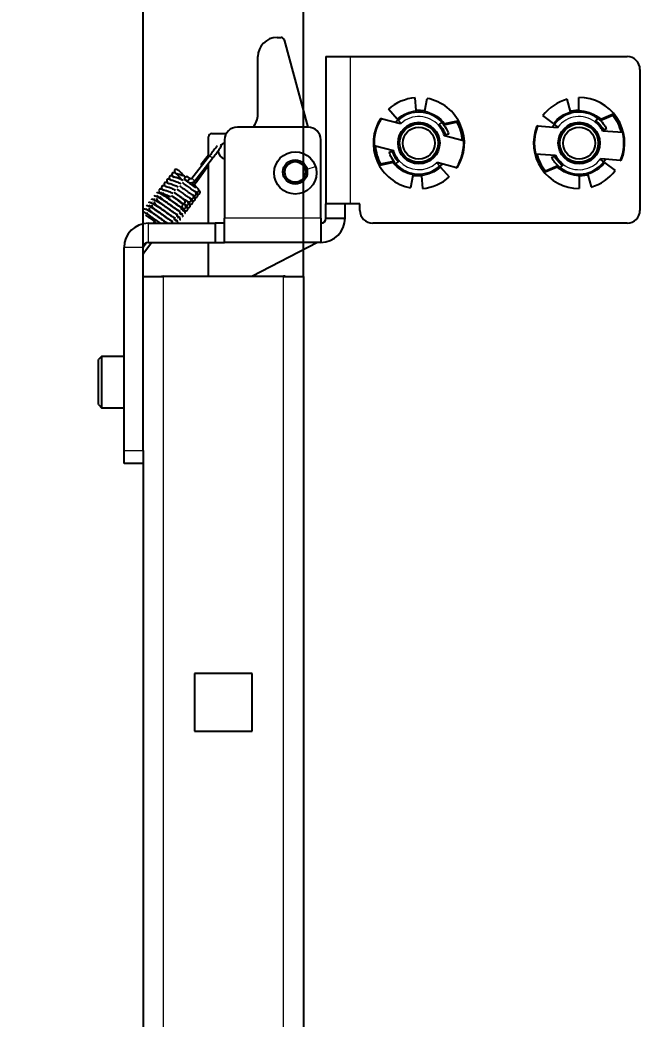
# Model space of a CAD drawing. Header units: millimetres. Extents: x -815 to 1480, y 650 to 1898.
# Drawn here: x 322.5 to 419.2, y 1625.5 to 1781.4 of the extents above; entities that cross this region are included whole.
import ezdxf

# ---------------------------------------------------------------- set-up
doc = ezdxf.new("R2010")
doc.units = ezdxf.units.MM
doc.layers.add('FORMAT', color=7, linetype='Continuous')
doc.styles.add('SLDTEXTSTYLE0', font='TXT', dxfattribs={"width": 0.75})
doc.dimstyles.new('SLDDIMSTYLE1', dxfattribs={"dimtxt": 20, "dimasz": 10, "dimexe": 0, "dimexo": 0.0625, "dimgap": 5, "dimtad": 2, "dimdec": 1, "dimrnd": 1e-09, "dimzin": 12, "dimdsep": 46, "dimtxsty": 'SLDTEXTSTYLE0', "dimsah": 1, "dimcen": 0.09, "dimadec": 0, "dimazin": 3, "dimtfac": 1, "dimtmove": 0, "dimatfit": 0, "dimfxl": 0, "dimfrac": 2, "dimtolj": 1, "dimtzin": 12, "dimarcsym": 0})

# ---------------------------------------------------------------- blocks, each defined once
blk = doc.blocks.new('_D_6')
at = {"layer": 'FORMAT'}
for p, q in [((341.72, 1806.52), (322.49, 1806.52)), ((341.72, 1741.41), (341.72, 1807.52)), ((341.72, 1806.52), (366.72, 1806.52)), ((366.72, 1741.41), (366.72, 1807.52)), ((366.72, 1806.52), (385.95, 1806.52))]:
    blk.add_line(p, q, dxfattribs=at)
for points in [[(341.72, 1806.52), (331.72, 1808.05), (331.72, 1804.98)], [(366.72, 1806.52), (376.72, 1804.98), (376.72, 1808.05)]]:
    blk.add_solid(points, dxfattribs=at)
at = {"layer": 'FORMAT', "insert": (339.44, 1832.3), "char_height": 20, "attachment_point": 1, "style": 'SLDTEXTSTYLE0'}
blk.add_mtext('25', dxfattribs=at)

msp = doc.modelspace()

# ---------------------------------------------------------------- linework, layer by layer
at = {"color": 7, "linetype": 'Continuous', "lineweight": 25}
for p, q in [((362.61, 1778.7), (363.22, 1778.7)), ((363.71, 1778.33), (367.38, 1764.7)), ((359.61, 1766.7), (359.61, 1775.7)), ((370.22, 1775.7), (370.22, 1752.7)), ((370.22, 1775.7), (374.02, 1775.7)), ((374.02, 1775.7), (417.22, 1775.7)), ((419.22, 1773.7), (419.22, 1751.7)), ((384.32, 1767.3), (384.16, 1769.28)), ((385.65, 1767.23), (386.01, 1769.18)), ((408.38, 1767.13), (407.86, 1769.05)), ((409.7, 1767.31), (409.7, 1769.3)), ((381.34, 1765.95), (379.97, 1767.48)), ((385.6, 1767.26), (384.37, 1767.32)), ((409.65, 1767.33), (408.43, 1767.17)), ((378.89, 1765.99), (378.77, 1766.07)), ((381.85, 1765.2), (378.84, 1766)), ((381.04, 1765.41), (381.48, 1765.8)), ((381.34, 1765.95), (381.48, 1765.8)), ((381.48, 1765.8), (381.94, 1765.28)), ((381.81, 1765.43), (381.62, 1765.26)), ((388.33, 1765.45), (387.81, 1764.98)), ((388.47, 1765.58), (388.33, 1765.45)), ((388.47, 1765.58), (388.74, 1765.26)), ((388.49, 1765.2), (390.79, 1765.69)), ((390.69, 1765.46), (388.61, 1765.02)), ((390.69, 1765.46), (390.79, 1765.69)), ((405.7, 1765.26), (404.07, 1766.5)), ((412.66, 1766.06), (412.24, 1765.5)), ((412.33, 1765.62), (412.38, 1765.64)), ((412.53, 1765.49), (412.35, 1765.41)), ((412.78, 1766.22), (412.66, 1766.06)), ((412.78, 1766.22), (413.11, 1765.95)), ((412.87, 1765.85), (415.04, 1766.76)), ((414.98, 1766.51), (413.02, 1765.7)), ((414.98, 1766.51), (415.04, 1766.76)), ((367.42, 1764.7), (356.42, 1764.7)), ((388.09, 1764.91), (387.9, 1764.87)), ((387.92, 1765.08), (387.97, 1765.09)), ((403.28, 1764.84), (403.15, 1764.89)), ((406.34, 1764.61), (403.24, 1764.84)), ((405.51, 1764.67), (405.86, 1765.14)), ((405.7, 1765.26), (405.86, 1765.14)), ((405.86, 1765.14), (406.42, 1764.71)), ((406.26, 1764.84), (406.1, 1764.63)), ((406.35, 1764.77), (406.19, 1764.62)), ((416.53, 1763.85), (413.42, 1764.08)), ((414.02, 1764.46), (413.57, 1764.22)), ((351.92, 1760.03), (351.92, 1763.2)), ((352.42, 1763.7), (354.69, 1763.7)), ((354.42, 1762.7), (354.42, 1750.5)), ((369.42, 1750.5), (369.42, 1762.7)), ((391.71, 1762.56), (388.71, 1763.36)), ((389.36, 1763.62), (388.88, 1763.47)), ((377.73, 1761.85), (380.74, 1761.04)), ((380.08, 1760.78), (380.56, 1760.93)), ((352.08, 1760.22), (349.29, 1756.69)), ((349.76, 1756.32), (352.55, 1759.85)), ((351.92, 1760.34), (350.71, 1758.8)), ((352.55, 1759.85), (352.55, 1759.85)), ((380.95, 1759.2), (378.65, 1758.71)), ((378.76, 1758.94), (380.83, 1759.38)), ((381.12, 1758.95), (381.64, 1759.42)), ((381.35, 1759.49), (381.55, 1759.53)), ((381.53, 1759.32), (381.48, 1759.31)), ((387.6, 1759.21), (390.6, 1758.4)), ((402.92, 1760.55), (406.02, 1760.32)), ((405.43, 1759.95), (405.87, 1760.18)), ((413.58, 1759.26), (413.02, 1759.69)), ((413.1, 1759.79), (416.2, 1759.56)), ((413.1, 1759.63), (413.25, 1759.78)), ((413.18, 1759.57), (413.34, 1759.77)), ((413.94, 1759.73), (413.58, 1759.26)), ((413.74, 1759.14), (413.58, 1759.26)), ((416.16, 1759.56), (416.29, 1759.51)), ((349.9, 1756), (351.92, 1758.74)), ((351.92, 1749.7), (351.92, 1759.06)), ((378.65, 1758.71), (378.76, 1758.94)), ((380.97, 1758.82), (380.7, 1759.15)), ((380.97, 1758.82), (381.12, 1758.95)), ((387.97, 1758.6), (387.5, 1759.12)), ((387.63, 1758.97), (387.83, 1759.14)), ((388.4, 1758.99), (387.97, 1758.6)), ((388.1, 1758.45), (387.97, 1758.6)), ((388.1, 1758.45), (389.47, 1756.93)), ((390.56, 1758.41), (390.68, 1758.34)), ((406.57, 1758.55), (404.41, 1757.65)), ((404.41, 1757.65), (404.47, 1757.89)), ((404.47, 1757.89), (406.42, 1758.71)), ((406.66, 1758.18), (406.34, 1758.45)), ((406.66, 1758.18), (406.78, 1758.34)), ((406.78, 1758.34), (407.21, 1758.9)), ((406.91, 1758.91), (407.1, 1758.99)), ((407.12, 1758.78), (407.07, 1758.76)), ((413.74, 1759.14), (415.37, 1757.9)), ((348.17, 1756.56), (348.56, 1756.25)), ((348.93, 1756.72), (348.54, 1757.03)), ((348.56, 1756.25), (348.64, 1756.19)), ((349.01, 1756.66), (348.93, 1756.72)), ((349.29, 1756.69), (349.29, 1756.69)), ((383.79, 1757.17), (383.43, 1755.22)), ((383.84, 1757.14), (385.07, 1757.08)), ((385.13, 1757.1), (385.28, 1755.12)), ((409.74, 1757.09), (409.75, 1755.1)), ((409.8, 1757.07), (411.02, 1757.23)), ((411.06, 1757.27), (411.59, 1755.35)), ((344.25, 1754.94), (344.2, 1754.9)), ((344.2, 1754.57), (344.25, 1754.51)), ((342.99, 1753.03), (343.04, 1752.98)), ((343.4, 1753.54), (343.44, 1753.49)), ((343.8, 1754.05), (343.85, 1754)), ((344.08, 1752.99), (344.07, 1753.12)), ((344.48, 1753.51), (344.47, 1753.63)), ((341.79, 1751.5), (341.83, 1751.45)), ((342.19, 1752.01), (342.24, 1751.96)), ((342.59, 1752.52), (342.64, 1752.47)), ((342.88, 1751.44), (342.87, 1751.58)), ((343.28, 1751.96), (343.27, 1752.1)), ((343.68, 1752.47), (343.67, 1752.61)), ((374.02, 1752.7), (370.22, 1752.7)), ((370.22, 1750.5), (370.22, 1752.7)), ((373.22, 1750.5), (373.22, 1752.7)), ((375.52, 1752.7), (374.02, 1752.7)), ((375.52, 1751.7), (375.52, 1752.7)), ((342.11, 1750.93), (342.15, 1750.88)), ((343.03, 1750.37), (343.41, 1750.06)), ((343.39, 1749.84), (343.53, 1749.74)), ((343.41, 1750.06), (343.49, 1750)), ((344.14, 1749.7), (344.16, 1749.85)), ((354.42, 1746.7), (354.42, 1750.5)), ((369.42, 1750.5), (369.42, 1746.7)), ((370.22, 1750.5), (373.22, 1750.5)), ((342.52, 1749.7), (352.92, 1749.7)), ((343.52, 1749.72), (343.51, 1749.7)), ((352.92, 1749.7), (352.92, 1746.7)), ((354.42, 1749.7), (352.92, 1749.7)), ((417.22, 1749.7), (377.52, 1749.7)), ((338.72, 1714.2), (338.72, 1745.9)), ((342.25, 1746.65), (341.72, 1745.95)), ((341.72, 1714.2), (341.72, 1745.9)), ((341.79, 1746.22), (342.04, 1746.54)), ((341.83, 1745.09), (343.02, 1746.69)), ((342.52, 1746.7), (352.92, 1746.7)), ((351.92, 1741.4), (351.92, 1746.7)), ((352.92, 1746.7), (354.42, 1746.7)), ((369.42, 1746.7), (354.42, 1746.7)), ((368.92, 1746.7), (358.68, 1741.4)), ((341.72, 1744.94), (341.83, 1745.09)), ((341.83, 1745.09), (341.83, 1745.09)), ((341.72, 1741.4), (344.82, 1741.4)), ((344.82, 1741.41), (344.57, 1741.4)), ((344.82, 1741.41), (351.92, 1741.41)), ((363.62, 1741.4), (344.82, 1741.4)), ((358.7, 1741.41), (363.62, 1741.41)), ((363.62, 1741.4), (366.72, 1741.4)), ((366.72, 1741.4), (366.72, 869.78)), ((335.22, 1728.9), (334.72, 1728.4)), ((334.72, 1721.4), (334.72, 1728.4)), ((338.72, 1728.9), (335.22, 1728.9)), ((335.22, 1728.9), (335.22, 1720.9)), ((334.72, 1721.4), (335.22, 1720.9)), ((335.22, 1720.9), (338.72, 1720.9)), ((338.72, 1712.2), (338.72, 1714.2)), ((341.72, 1714.2), (341.72, 1712.2)), ((341.72, 1712.2), (338.72, 1712.2)), ((341.72, 1712.2), (341.72, 877.4)), ((358.72, 1679.4), (349.72, 1679.4)), ((349.72, 1679.4), (349.72, 1670.4)), ((358.72, 1670.4), (358.72, 1679.4)), ((349.72, 1670.4), (358.72, 1670.4))]:
    msp.add_line(p, q, dxfattribs=at)
at = {"color": 8, "linetype": 'Continuous', "lineweight": 18}
for p, q in [((374.02, 1775.7), (374.02, 1752.7)), ((352.08, 1760.22), (352.08, 1760.22)), ((367.27, 1758.13), (368.59, 1758.54)), ((369.42, 1750.5), (354.42, 1750.5)), ((342.52, 1746.7), (342.52, 1749.7)), ((341.72, 1745.9), (338.72, 1745.9)), ((344.82, 1741.4), (344.82, 1741.41)), ((344.82, 1741.4), (344.82, 882.03)), ((363.62, 1741.4), (363.62, 1741.41)), ((363.62, 866.88), (363.62, 1741.4)), ((338.72, 1714.2), (341.72, 1714.2))]:
    msp.add_line(p, q, dxfattribs=at)
at = {"color": 7, "linetype": 'Continuous', "lineweight": 25, "flags": 128}
for points in [[(348.17, 1756.56), (348.16, 1756.59), (348.19, 1756.65), (348.24, 1756.73), (348.31, 1756.83), (348.38, 1756.91), (348.45, 1756.98), (348.51, 1757.02), (348.54, 1757.03), (348.54, 1757.03)], [(343.01, 1746.7), (343.02, 1746.69), (343.01, 1746.7)]]:
    msp.add_lwpolyline(points, dxfattribs=at)
at = {"color": 8, "linetype": 'Continuous', "lineweight": 18, "flags": 128}
for points in [[(348.56, 1756.25), (348.56, 1756.25), (348.57, 1756.26), (348.62, 1756.31), (348.68, 1756.39), (348.75, 1756.47), (348.82, 1756.57), (348.88, 1756.64), (348.92, 1756.7), (348.93, 1756.72), (348.93, 1756.72)], [(343.52, 1749.72), (343.52, 1749.72), (343.54, 1749.7)]]:
    msp.add_lwpolyline(points, dxfattribs=at)
at = {"color": 7, "linetype": 'Continuous', "lineweight": 25}
for centre, radius in [((384.72, 1762.2), 3.25), ((409.72, 1762.2), 3.25), ((384.72, 1762.2), 3), ((384.72, 1762.2), 2.5), ((409.72, 1762.2), 3), ((409.72, 1762.2), 2.5), ((365.44, 1757.55), 3.3), ((365.42, 1757.7), 1.9), ((365.42, 1757.7), 1.61)]:
    msp.add_circle(centre, radius, dxfattribs=at)
for centre, radius, start, end in [((362.61, 1775.7), 3, 90, 180), ((363.22, 1778.2), 0.5, 15.0795, 90), ((417.22, 1773.7), 2, 0, 90), ((384.72, 1762.2), 7.1, 94.5192, 132.0192), ((384.72, 1762.2), 7.1, 327.0192, 79.5192), ((409.72, 1762.2), 7.1, 105.2121, 142.7121), ((409.72, 1762.2), 7.1, 337.7121, 90.2121), ((384.72, 1762.2), 4.85, 42.0192, 132.0192), ((409.72, 1762.2), 4.85, 52.7121, 142.7121), ((356.61, 1766.7), 3, 318.1897, 0), ((384.72, 1762.2), 7.1, 147.0192, 259.5192), ((384.72, 1762.2), 7, 147.1321, 182.9064), ((384.72, 1762.2), 6.8, 3.4511, 28.6836), ((384.72, 1762.2), 7, 2.9064, 29.9064), ((409.72, 1762.2), 4.15, 26.9151, 52.7121), ((409.72, 1762.2), 6.8, 14.1439, 39.3765), ((409.72, 1762.2), 7, 13.5992, 40.5992), ((356.42, 1762.7), 2, 90, 180), ((367.42, 1762.7), 2, 0, 90), ((384.72, 1762.2), 4.15, 132.0192, 133.8162), ((384.72, 1762.2), 4.15, 16.2223, 42.0192), ((409.72, 1762.2), 7.1, 157.7121, 270.2121), ((409.72, 1762.2), 7, 157.825, 193.5992), ((409.72, 1762.2), 4.15, 142.7121, 144.5091), ((352.42, 1763.2), 0.5, 90, 180), ((384.72, 1762.2), 7, 327.1321, 2.9064), ((409.72, 1762.2), 7, 337.825, 13.5992), ((354.67, 1760.95), 1.25, 180, 258.463), ((354.67, 1760.95), 1.25, 101.537, 137.2226), ((384.72, 1762.2), 7, 182.9064, 209.9064), ((384.72, 1762.2), 6.8, 183.4511, 208.6836), ((384.72, 1762.2), 4.15, 196.2223, 222.0192), ((384.72, 1762.2), 4.15, 312.0192, 313.8162), ((409.72, 1762.2), 7, 193.5992, 220.5992), ((409.72, 1762.2), 6.8, 194.1439, 219.3765), ((409.72, 1762.2), 4.15, 206.9151, 232.7121), ((409.72, 1762.2), 4.85, 232.7121, 322.7121), ((409.72, 1762.2), 4.15, 322.7121, 324.5091), ((353.33, 1761.89), 4.05, 229.7314, 232.4533), ((384.72, 1762.2), 4.85, 222.0192, 312.0192), ((409.72, 1762.2), 7.1, 285.2121, 322.7121), ((384.72, 1762.2), 7.1, 274.5192, 312.0192), ((377.52, 1751.7), 2, 180, 270), ((417.22, 1751.7), 2, 270, 0), ((369.42, 1750.5), 0.8, 270, 0), ((369.42, 1750.5), 3.8, 270, 0), ((342.52, 1745.9), 3.8, 90, 180), ((342.52, 1745.9), 0.8, 90, 180), ((363.62, 1738.31), 3.1, 85.3967, 90)]:
    msp.add_arc(centre, radius, start, end, dxfattribs=at)
at = {"color": 8, "linetype": 'Continuous', "lineweight": 18}
for centre, radius, start, end in [((384.72, 1762.2), 5.05, 94.5192, 132.0192), ((384.72, 1762.2), 5.05, 42.0192, 79.5192), ((409.72, 1762.2), 5.05, 105.2121, 142.7121), ((409.72, 1762.2), 5.05, 52.7121, 90.2121), ((384.72, 1762.2), 4.15, 42.0192, 132.0192), ((409.72, 1762.2), 4.15, 52.7121, 142.7121), ((363.12, 1773.72), 17.44, 230.7113, 232.6809), ((384.72, 1762.2), 4.15, 222.0192, 312.0192), ((409.72, 1762.2), 4.15, 232.7121, 322.7121), ((384.72, 1762.2), 5.05, 222.0192, 259.5192), ((384.72, 1762.2), 5.05, 274.5192, 312.0192), ((409.72, 1762.2), 5.05, 232.7121, 270.2121), ((409.72, 1762.2), 5.05, 285.2121, 322.7121), ((346.65, 1758.14), 2.78, 315.5111, 327.8892), ((360.2, 1770.02), 17.22, 230.7026, 232.6978), ((355.45, 1763.94), 9.69, 233.0415, 235.052), ((344.43, 1754.75), 0.295, 115.8344, 267.3472), ((342.43, 1751.1), 1.43, 313.3522, 323.8809), ((342.5, 1751.05), 1.45, 313.3721, 323.9619), ((343.37, 1747.37), 2.75, 233.1851, 236.0311)]:
    msp.add_arc(centre, radius, start, end, dxfattribs=at)
at = {"color": 7, "linetype": 'Continuous', "lineweight": 25}
for points, knots in [([(384.17, 1767.02), (384.21, 1767.16), (384.26, 1767.33), (384.36, 1767.27), (384.37, 1767.26)], [0, 0, 0, 0, 0.832234, 1, 1, 1, 1]), ([(385.77, 1766.94), (385.74, 1767.08), (385.71, 1767.26), (385.61, 1767.21), (385.6, 1767.2)], [0, 0, 0, 0, 0.832234, 1, 1, 1, 1]), ([(408.29, 1766.83), (408.3, 1766.98), (408.32, 1767.16), (408.42, 1767.12), (408.44, 1767.11)], [0, 0, 0, 0, 0.8322341, 1, 1, 1, 1]), ([(409.87, 1767.05), (409.82, 1767.19), (409.76, 1767.36), (409.67, 1767.29), (409.65, 1767.27)], [0, 0, 0, 0, 0.832234, 1, 1, 1, 1]), ([(388.33, 1765.45), (388.56, 1765.13), (388.99, 1764.57), (389.25, 1763.91), (389.36, 1763.62)], [0, 0, 0, 0, 0.559866, 1, 1, 1, 1]), ([(412.36, 1765.66), (412.63, 1765.43), (413.1, 1765.01), (413.43, 1764.46), (413.57, 1764.22)], [0, 0, 0, 0, 0.5597848, 1, 1, 1, 1]), ([(412.66, 1766.06), (412.95, 1765.79), (413.48, 1765.32), (413.85, 1764.72), (414.02, 1764.46)], [0, 0, 0, 0, 0.559866, 1, 1, 1, 1]), ([(387.95, 1765.11), (388.17, 1764.83), (388.57, 1764.33), (388.79, 1763.74), (388.88, 1763.47)], [0, 0, 0, 0, 0.559785, 1, 1, 1, 1]), ([(353.23, 1761.76), (353.2, 1761.73), (353.13, 1761.61), (352.86, 1761.24), (352.47, 1760.73), (352.19, 1760.37), (352.08, 1760.22)], [0, 0, 0, 0, 0.120445, 0.428404, 0.764758, 1, 1, 1, 1]), ([(352.55, 1759.85), (352.64, 1759.96), (352.9, 1760.29), (353.3, 1760.82), (353.67, 1761.34), (353.82, 1761.57), (353.88, 1761.68), (353.91, 1761.75), (353.92, 1761.83), (353.9, 1761.89), (353.9, 1761.91)], [0, 0, 0, 0, 0.122972, 0.357795, 0.597296, 0.840144, 0.906241, 0.947144, 0.977555, 1, 1, 1, 1]), ([(381.12, 1758.95), (380.88, 1759.27), (380.45, 1759.83), (380.2, 1760.49), (380.08, 1760.78)], [0, 0, 0, 0, 0.559866, 1, 1, 1, 1]), ([(381.49, 1759.29), (381.27, 1759.57), (380.88, 1760.07), (380.66, 1760.67), (380.56, 1760.93)], [0, 0, 0, 0, 0.559785, 1, 1, 1, 1]), ([(406.78, 1758.34), (406.49, 1758.61), (405.97, 1759.08), (405.59, 1759.68), (405.43, 1759.95)], [0, 0, 0, 0, 0.559866, 1, 1, 1, 1]), ([(407.09, 1758.74), (406.82, 1758.97), (406.34, 1759.39), (406.01, 1759.94), (405.87, 1760.18)], [0, 0, 0, 0, 0.559785, 1, 1, 1, 1]), ([(348.21, 1756.86), (347.98, 1757.16), (347.63, 1757.61), (347.18, 1758), (346.88, 1758.12), (346.68, 1758.09), (346.6, 1757.97), (346.57, 1757.73), (346.71, 1757.55), (346.81, 1757.44)], [0, 0, 0, 0, 0.298435, 0.437746, 0.539892, 0.682205, 0.758172, 0.840902, 1, 1, 1, 1]), ([(345.72, 1755.81), (345.66, 1755.87), (345.51, 1756), (345.26, 1756.08), (345.07, 1756.05), (344.99, 1755.93), (344.96, 1755.7), (345.09, 1755.54), (345.17, 1755.45)], [0, 0, 0, 0, 0.121175, 0.288044, 0.520616, 0.644684, 0.779737, 1, 1, 1, 1]), ([(346.12, 1756.32), (346.06, 1756.37), (345.92, 1756.5), (345.67, 1756.59), (345.47, 1756.56), (345.39, 1756.44), (345.36, 1756.22), (345.49, 1756.07), (345.56, 1755.98)], [0, 0, 0, 0, 0.122989, 0.292154, 0.527908, 0.653694, 0.790632, 1, 1, 1, 1]), ([(346.53, 1756.83), (346.47, 1756.88), (346.32, 1757.01), (346.07, 1757.1), (345.88, 1757.07), (345.79, 1756.95), (345.76, 1756.74), (345.88, 1756.59), (345.95, 1756.51)], [0, 0, 0, 0, 0.124856, 0.296386, 0.535417, 0.662971, 0.801849, 1, 1, 1, 1]), ([(346.11, 1756.43), (346.12, 1756.43), (346.16, 1756.42), (346.46, 1756.37), (346.95, 1756.17), (347.35, 1755.97), (347.57, 1755.86)], [0, 0, 0, 0, 0.148836, 0.396558, 0.683727, 1, 1, 1, 1]), ([(347.66, 1756.52), (347.47, 1756.76), (347.18, 1757.15), (346.78, 1757.49), (346.47, 1757.61), (346.28, 1757.58), (346.2, 1757.46), (346.17, 1757.22), (346.31, 1757.04), (346.41, 1756.93)], [0, 0, 0, 0, 0.254321, 0.402331, 0.510907, 0.662194, 0.742939, 0.830862, 1, 1, 1, 1]), ([(346.51, 1756.94), (346.53, 1756.94), (346.56, 1756.93), (346.87, 1756.87), (347.36, 1756.68), (347.76, 1756.48), (347.97, 1756.37)], [0, 0, 0, 0, 0.149242, 0.397523, 0.685271, 1, 1, 1, 1]), ([(346.9, 1757.46), (346.9, 1757.46), (346.87, 1757.43), (346.98, 1757.45), (347.27, 1757.38), (347.59, 1757.26), (347.8, 1757.16), (347.82, 1757.15)], [0, 0, 0, 0, 0.021612, 0.277034, 0.594005, 0.961278, 1, 1, 1, 1]), ([(348.42, 1756.79), (348.3, 1756.9), (348.1, 1757.07), (347.93, 1757.22), (347.87, 1757.27)], [0, 0, 0, 0, 0.607446, 1, 1, 1, 1]), ([(349.9, 1755.16), (349.89, 1755.19), (349.85, 1755.27), (349.63, 1755.44), (349.32, 1755.67), (348.98, 1755.91), (348.57, 1756.2), (348.29, 1756.41), (348.14, 1756.52)], [0, 0, 0, 0, 0.134267, 0.352185, 0.489336, 0.645657, 0.817803, 1, 1, 1, 1]), ([(348.64, 1756.19), (348.72, 1756.13), (348.89, 1756.03), (349.21, 1756), (349.5, 1756.08), (349.67, 1756.22), (349.75, 1756.3), (349.76, 1756.32)], [0, 0, 0, 0, 0.241852, 0.482958, 0.724075, 0.954441, 1, 1, 1, 1]), ([(349.29, 1756.69), (349.27, 1756.67), (349.23, 1756.64), (349.16, 1756.61), (349.08, 1756.62), (349.03, 1756.64), (349.01, 1756.66), (349.01, 1756.66)], [0, 0, 0, 0, 0.241711, 0.48172, 0.722059, 0.953296, 1, 1, 1, 1]), ([(383.67, 1757.47), (383.7, 1757.32), (383.73, 1757.14), (383.83, 1757.19), (383.85, 1757.2)], [0, 0, 0, 0, 0.832234, 1, 1, 1, 1]), ([(385.27, 1757.38), (385.23, 1757.24), (385.18, 1757.06), (385.07, 1757.14), (385.04, 1757.16)], [0, 0, 0, 0, 0.743146, 1, 1, 1, 1]), ([(409.57, 1757.35), (409.62, 1757.21), (409.69, 1757.05), (409.77, 1757.12), (409.79, 1757.13)], [0, 0, 0, 0, 0.832234, 1, 1, 1, 1]), ([(411.16, 1757.57), (411.14, 1757.42), (411.13, 1757.24), (411.02, 1757.29), (411.01, 1757.29)], [0, 0, 0, 0, 0.8322341, 1, 1, 1, 1]), ([(344.22, 1754.53), (344.3, 1754.46), (344.46, 1754.32), (344.86, 1754.15), (345.28, 1753.94), (345.59, 1753.76), (345.75, 1753.67)], [0, 0, 0, 0, 0.25864, 0.513489, 0.757273, 1, 1, 1, 1]), ([(344.62, 1754.98), (344.6, 1755), (344.56, 1755.03), (344.49, 1755.04), (344.42, 1755.05), (344.35, 1755.03), (344.28, 1755), (344.25, 1754.97), (344.24, 1754.96)], [0, 0, 0, 0, 0.16821, 0.334597, 0.492682, 0.639712, 0.895455, 1, 1, 1, 1]), ([(344.91, 1754.79), (344.85, 1754.85), (344.71, 1754.98), (344.48, 1755.06), (344.37, 1755.02), (344.31, 1755.01)], [0, 0, 0, 0, 0.263202, 0.622339, 1, 1, 1, 1]), ([(345.31, 1755.3), (345.25, 1755.36), (345.11, 1755.49), (344.86, 1755.57), (344.67, 1755.54), (344.59, 1755.42), (344.56, 1755.19), (344.7, 1755.02), (344.78, 1754.91)], [0, 0, 0, 0, 0.119412, 0.284052, 0.513532, 0.635931, 0.769152, 1, 1, 1, 1]), ([(344.89, 1754.9), (344.91, 1754.9), (344.94, 1754.9), (345.25, 1754.84), (345.74, 1754.65), (346.14, 1754.44), (346.36, 1754.33)], [0, 0, 0, 0, 0.147626, 0.393684, 0.679125, 1, 1, 1, 1]), ([(345.3, 1755.41), (345.31, 1755.41), (345.35, 1755.41), (345.65, 1755.35), (346.14, 1755.15), (346.55, 1754.95), (346.76, 1754.84)], [0, 0, 0, 0, 0.148028, 0.394639, 0.680654, 1, 1, 1, 1]), ([(345.7, 1755.92), (345.72, 1755.92), (345.75, 1755.92), (346.06, 1755.86), (346.55, 1755.66), (346.95, 1755.46), (347.16, 1755.35)], [0, 0, 0, 0, 0.148432, 0.395597, 0.682188, 1, 1, 1, 1]), ([(346.56, 1754.52), (346.78, 1754.35), (347.21, 1754.04), (347.8, 1753.63), (348.24, 1753.34), (348.62, 1753.1), (348.85, 1753), (349.02, 1753.02), (349.12, 1753.1), (349.19, 1753.22), (349.19, 1753.38), (349.13, 1753.51), (348.99, 1753.64), (348.99, 1753.65)], [0, 0, 0, 0, 0.1542216, 0.2970166, 0.4181759, 0.5191279, 0.6739048, 0.7260976, 0.7603168, 0.7911744, 0.842698, 0.9980069, 1, 1, 1, 1]), ([(346.96, 1755.03), (347.19, 1754.86), (347.62, 1754.55), (348.2, 1754.14), (348.64, 1753.84), (349.02, 1753.61), (349.25, 1753.51), (349.43, 1753.53), (349.53, 1753.61), (349.6, 1753.73), (349.59, 1753.9), (349.53, 1754.02), (349.39, 1754.15), (349.39, 1754.16)], [0, 0, 0, 0, 0.15508, 0.2978801, 0.4190051, 0.5199867, 0.6747988, 0.726992, 0.7612094, 0.7920645, 0.8435782, 0.9988849, 1, 1, 1, 1]), ([(347.36, 1755.54), (347.59, 1755.37), (348.02, 1755.06), (348.61, 1754.65), (349.05, 1754.35), (349.43, 1754.12), (349.66, 1754.02), (349.83, 1754.04), (349.93, 1754.12), (350, 1754.24), (349.99, 1754.41), (349.93, 1754.53), (349.79, 1754.66), (349.79, 1754.66)], [0, 0, 0, 0, 0.1559383, 0.298743, 0.4198335, 0.5208454, 0.6756923, 0.7278856, 0.7621012, 0.7929537, 0.8444574, 0.9997624, 1, 1, 1, 1]), ([(347.77, 1756.05), (347.99, 1755.88), (348.43, 1755.57), (349.02, 1755.16), (349.45, 1754.86), (349.83, 1754.63), (350.06, 1754.53), (350.23, 1754.55), (350.33, 1754.63), (350.4, 1754.75), (350.4, 1754.91), (350.22, 1755.17), (349.81, 1755.57), (349.44, 1755.9), (349.28, 1756.04)], [0, 0, 0, 0, 0.120536, 0.230319, 0.323379, 0.401055, 0.520119, 0.560242, 0.586543, 0.610259, 0.649844, 0.769232, 0.897485, 1, 1, 1, 1]), ([(349.59, 1755.76), (349.61, 1755.77), (349.72, 1755.8), (349.82, 1755.9), (349.89, 1755.99), (349.9, 1756)], [0, 0, 0, 0, 0.133594, 0.857024, 1, 1, 1, 1]), ([(349.97, 1754.36), (350.1, 1754.3), (350.28, 1754.22), (350.45, 1754.25), (350.55, 1754.33), (350.61, 1754.45), (350.6, 1754.62), (350.49, 1754.79), (350.29, 1754.98), (350.23, 1755.03)], [0, 0, 0, 0, 0.2874503, 0.3849323, 0.4494039, 0.5073901, 0.6024128, 0.8861418, 1, 1, 1, 1]), ([(346.98, 1751.02), (346.96, 1751.04), (346.9, 1751.06), (346.7, 1751.18), (346.46, 1751.35), (346.12, 1751.57), (345.74, 1751.85), (345.26, 1752.19), (344.71, 1752.58), (344.14, 1752.95), (343.65, 1753.22), (343.29, 1753.39), (343.02, 1753.47), (343, 1753.4), (342.99, 1753.37)], [0, 0, 0, 0, 0.072026, 0.141707, 0.206067, 0.263346, 0.353545, 0.419675, 0.508183, 0.632643, 0.707056, 0.793431, 0.891842, 1, 1, 1, 1]), ([(347.39, 1751.53), (347.36, 1751.54), (347.3, 1751.57), (347.11, 1751.69), (346.86, 1751.86), (346.53, 1752.08), (346.14, 1752.36), (345.67, 1752.7), (345.11, 1753.09), (344.54, 1753.46), (344.05, 1753.73), (343.69, 1753.89), (343.43, 1753.98), (343.4, 1753.91), (343.39, 1753.88)], [0, 0, 0, 0, 0.07143, 0.141083, 0.205433, 0.262714, 0.352938, 0.419034, 0.50752, 0.631991, 0.706407, 0.792746, 0.891142, 1, 1, 1, 1]), ([(343.48, 1753.04), (343.45, 1753), (343.41, 1752.94), (343.61, 1752.65), (343.95, 1752.39), (344.4, 1752.07), (344.93, 1751.69), (345.46, 1751.31), (345.93, 1750.98), (346.29, 1750.74), (346.59, 1750.55), (346.68, 1750.5), (346.73, 1750.48)], [0, 0, 0, 0, 0.143336, 0.262559, 0.357673, 0.431245, 0.524711, 0.647074, 0.722736, 0.80884, 0.9028, 1, 1, 1, 1]), ([(343.67, 1753.32), (343.68, 1753.32), (343.77, 1753.24), (343.92, 1753.18), (344.07, 1753.12)], [0, 0, 0, 0, 0.062662, 1, 1, 1, 1]), ([(347.79, 1752.04), (347.76, 1752.05), (347.71, 1752.08), (347.51, 1752.2), (347.27, 1752.36), (346.94, 1752.59), (346.55, 1752.87), (346.07, 1753.21), (345.52, 1753.6), (344.95, 1753.97), (344.46, 1754.24), (344.1, 1754.4), (343.83, 1754.49), (343.81, 1754.42), (343.8, 1754.39)], [0, 0, 0, 0, 0.0708336, 0.1404596, 0.2047988, 0.2620827, 0.3523313, 0.4183932, 0.5068567, 0.6313384, 0.7057594, 0.7920611, 0.8904419, 1, 1, 1, 1]), ([(343.82, 1754.02), (343.9, 1753.95), (344.06, 1753.82), (344.33, 1753.69), (344.47, 1753.63)], [0, 0, 0, 0, 0.505287, 1, 1, 1, 1]), ([(343.88, 1753.55), (343.86, 1753.51), (343.81, 1753.45), (344.01, 1753.16), (344.36, 1752.9), (344.81, 1752.58), (345.33, 1752.2), (345.87, 1751.82), (346.34, 1751.49), (346.69, 1751.25), (346.99, 1751.06), (347.09, 1751.01), (347.13, 1750.99)], [0, 0, 0, 0, 0.143922, 0.263125, 0.358281, 0.431871, 0.525337, 0.6477, 0.723393, 0.809513, 0.903463, 1, 1, 1, 1]), ([(344.29, 1753.89), (344.33, 1753.81), (344.42, 1753.67), (344.77, 1753.4), (345.21, 1753.09), (345.74, 1752.71), (346.27, 1752.32), (346.74, 1752), (347.1, 1751.76), (347.4, 1751.57), (347.49, 1751.52), (347.54, 1751.5)], [0, 0, 0, 0, 0.129197, 0.241784, 0.328839, 0.439376, 0.58409, 0.673647, 0.775514, 0.886613, 1, 1, 1, 1]), ([(344.56, 1754.46), (344.51, 1754.43), (344.43, 1754.39), (344.53, 1754.4), (344.83, 1754.33), (345.33, 1754.14), (345.74, 1753.93), (345.95, 1753.82)], [0, 0, 0, 0, 0.186775, 0.339781, 0.529853, 0.7504, 1, 1, 1, 1]), ([(344.87, 1754.12), (344.87, 1754.13), (344.86, 1754.24), (344.84, 1754.37), (344.82, 1754.5)], [0, 0, 0, 0, 0.071377, 1, 1, 1, 1]), ([(345.75, 1753.5), (345.97, 1753.34), (346.4, 1753.03), (346.99, 1752.62), (347.43, 1752.32), (347.81, 1752.09), (348.04, 1751.98), (348.22, 1752), (348.32, 1752.08), (348.39, 1752.2), (348.38, 1752.36), (348.32, 1752.48), (348.18, 1752.62), (348.18, 1752.63)], [0, 0, 0, 0, 0.152505, 0.295288, 0.416515, 0.51741, 0.672115, 0.724307, 0.758529, 0.789392, 0.840935, 0.99625, 1, 1, 1, 1]), ([(347.75, 1752.27), (347.75, 1752.27), (347.79, 1752.31), (347.95, 1752.57), (347.83, 1752.71), (347.6, 1752.9), (347.29, 1753.13), (346.95, 1753.38), (346.54, 1753.66), (346.27, 1753.86), (346.12, 1753.97)], [0, 0, 0, 0, 0.065581, 0.305104, 0.416757, 0.564843, 0.658165, 0.764421, 0.881295, 1, 1, 1, 1]), ([(346.16, 1754.01), (346.38, 1753.85), (346.81, 1753.54), (347.39, 1753.13), (347.83, 1752.83), (348.21, 1752.59), (348.44, 1752.49), (348.62, 1752.51), (348.72, 1752.59), (348.79, 1752.71), (348.78, 1752.87), (348.72, 1752.99), (348.58, 1753.13), (348.58, 1753.14)], [0, 0, 0, 0, 0.153363, 0.296153, 0.417346, 0.518269, 0.67301, 0.725203, 0.759423, 0.790284, 0.841817, 0.997129, 1, 1, 1, 1]), ([(348.15, 1752.78), (348.16, 1752.78), (348.19, 1752.82), (348.35, 1753.07), (348.24, 1753.22), (348.01, 1753.41), (347.69, 1753.64), (347.35, 1753.88), (346.95, 1754.17), (346.67, 1754.37), (346.53, 1754.48)], [0, 0, 0, 0, 0.06549, 0.304753, 0.416324, 0.564262, 0.657467, 0.763613, 0.880393, 1, 1, 1, 1]), ([(348.78, 1752.81), (348.79, 1752.81), (348.96, 1752.71), (349.11, 1752.66), (349.29, 1752.69), (349.39, 1752.76), (349.45, 1752.88), (349.45, 1753.05), (349.33, 1753.19), (349.24, 1753.3)], [0, 0, 0, 0, 0.019383, 0.33748, 0.445428, 0.516833, 0.581062, 0.68635, 1, 1, 1, 1]), ([(349.18, 1753.33), (349.18, 1753.32), (349.35, 1753.23), (349.5, 1753.18), (349.67, 1753.21), (349.77, 1753.28), (349.84, 1753.41), (349.83, 1753.57), (349.72, 1753.72), (349.63, 1753.82)], [0, 0, 0, 0, 0.011955, 0.333103, 0.442062, 0.514132, 0.578957, 0.68521, 1, 1, 1, 1]), ([(349.58, 1753.84), (349.58, 1753.84), (349.74, 1753.75), (349.88, 1753.7), (350.06, 1753.73), (350.16, 1753.81), (350.22, 1753.93), (350.22, 1754.09), (350.1, 1754.24), (350.01, 1754.35)], [0, 0, 0, 0, 0.004376, 0.328637, 0.438627, 0.511376, 0.576808, 0.684045, 1, 1, 1, 1]), ([(345.42, 1749.7), (345.36, 1749.74), (345.22, 1749.83), (344.9, 1750.05), (344.52, 1750.33), (344.04, 1750.67), (343.49, 1751.06), (342.92, 1751.43), (342.43, 1751.7), (342.08, 1751.86), (341.81, 1751.94), (341.79, 1751.87), (341.78, 1751.84)], [0, 0, 0, 0, 0.062108, 0.129924, 0.236653, 0.315079, 0.419967, 0.567307, 0.655413, 0.757825, 0.874412, 1, 1, 1, 1]), ([(341.8, 1751.47), (341.89, 1751.4), (342.04, 1751.26), (342.33, 1751.14), (342.46, 1751.07)], [0, 0, 0, 0, 0.513134, 1, 1, 1, 1]), ([(346.18, 1750), (346.15, 1750.02), (346.09, 1750.04), (345.89, 1750.17), (345.64, 1750.33), (345.31, 1750.56), (344.92, 1750.84), (344.45, 1751.18), (343.89, 1751.57), (343.32, 1751.93), (342.83, 1752.2), (342.48, 1752.37), (342.22, 1752.45), (342.2, 1752.38), (342.18, 1752.35)], [0, 0, 0, 0, 0.073219, 0.142955, 0.207336, 0.264609, 0.354761, 0.420957, 0.509511, 0.633948, 0.708354, 0.794802, 0.893243, 1, 1, 1, 1]), ([(346.58, 1750.51), (346.55, 1750.53), (346.5, 1750.55), (346.3, 1750.67), (346.05, 1750.84), (345.72, 1751.07), (345.33, 1751.34), (344.85, 1751.69), (344.3, 1752.08), (343.73, 1752.44), (343.24, 1752.71), (342.88, 1752.88), (342.62, 1752.96), (342.6, 1752.89), (342.59, 1752.86)], [0, 0, 0, 0, 0.072622, 0.142331, 0.206702, 0.263977, 0.354153, 0.420316, 0.508847, 0.633296, 0.707705, 0.794116, 0.892543, 1, 1, 1, 1]), ([(342.61, 1752.49), (342.69, 1752.42), (342.85, 1752.28), (343.13, 1752.16), (343.27, 1752.1)], [0, 0, 0, 0, 0.510022, 1, 1, 1, 1]), ([(342.67, 1752.02), (342.65, 1751.98), (342.6, 1751.92), (342.8, 1751.64), (343.14, 1751.37), (343.59, 1751.06), (344.11, 1750.68), (344.65, 1750.29), (345.11, 1749.97), (345.37, 1749.8), (345.46, 1749.74), (345.46, 1749.74)], [0, 0, 0, 0, 0.1755438, 0.3228102, 0.4401549, 0.5309528, 0.6463652, 0.7974625, 0.8908092, 0.9970937, 1, 1, 1, 1]), ([(343.08, 1752.53), (343.05, 1752.49), (343, 1752.43), (343.2, 1752.15), (343.55, 1751.88), (343.99, 1751.56), (344.52, 1751.19), (345.06, 1750.8), (345.52, 1750.47), (345.88, 1750.23), (346.19, 1750.04), (346.28, 1749.99), (346.33, 1749.97)], [0, 0, 0, 0, 0.14275, 0.261994, 0.357066, 0.430618, 0.524085, 0.646449, 0.722078, 0.808168, 0.902138, 1, 1, 1, 1]), ([(343.27, 1752.81), (343.27, 1752.8), (343.37, 1752.73), (343.52, 1752.67), (343.67, 1752.61)], [0, 0, 0, 0, 0.062159, 1, 1, 1, 1]), ([(347.32, 1751.56), (347.33, 1751.55), (347.38, 1751.54), (347.41, 1751.52), (347.43, 1751.5)], [0, 0, 0, 0, 0.42738, 1, 1, 1, 1]), ([(347.5, 1751.08), (347.52, 1751.1), (347.58, 1751.15), (347.52, 1751.32), (347.39, 1751.49), (347.34, 1751.55)], [0, 0, 0, 0, 0.3824423, 0.7567257, 1, 1, 1, 1]), ([(347.54, 1752.04), (347.6, 1752), (347.79, 1751.88), (348.09, 1751.71), (348.34, 1751.61), (348.51, 1751.64), (348.61, 1751.72), (348.68, 1751.84), (348.67, 1752.01), (348.61, 1752.12), (348.47, 1752.26), (348.47, 1752.26)], [0, 0, 0, 0, 0.075884, 0.236408, 0.483126, 0.566887, 0.622301, 0.672149, 0.75388, 0.997681, 1, 1, 1, 1]), ([(347.9, 1751.59), (347.93, 1751.61), (347.99, 1751.65), (347.89, 1751.87), (347.77, 1752.05), (347.65, 1752.18), (347.64, 1752.19)], [0, 0, 0, 0, 0.332523, 0.65538, 0.968405, 1, 1, 1, 1]), ([(348.08, 1751.67), (348.05, 1751.68), (347.99, 1751.7), (347.83, 1751.79), (347.69, 1751.88), (347.65, 1751.91)], [0, 0, 0, 0, 0.410274, 0.813616, 1, 1, 1, 1]), ([(347.72, 1752.07), (347.74, 1752.06), (347.78, 1752.05), (347.81, 1752.03), (347.83, 1752.01)], [0, 0, 0, 0, 0.426986, 1, 1, 1, 1]), ([(347.95, 1751.69), (347.96, 1751.69), (347.98, 1751.69), (348.04, 1751.69), (348.1, 1751.67), (348.15, 1751.65), (348.17, 1751.63)], [0, 0, 0, 0, 0.0442922, 0.3554851, 0.6830745, 1, 1, 1, 1]), ([(348.22, 1751.24), (348.25, 1751.26), (348.3, 1751.31), (348.22, 1751.5), (348.06, 1751.69), (347.98, 1751.78)], [0, 0, 0, 0, 0.348014, 0.68511, 1, 1, 1, 1]), ([(348.01, 1751.69), (348.03, 1751.68), (348.07, 1751.67), (348.1, 1751.65), (348.12, 1751.64)], [0, 0, 0, 0, 0.44173, 1, 1, 1, 1]), ([(348.38, 1752.3), (348.39, 1752.29), (348.57, 1752.19), (348.72, 1752.14), (348.9, 1752.16), (349, 1752.24), (349.07, 1752.36), (349.05, 1752.53), (348.99, 1752.65), (348.86, 1752.78), (348.85, 1752.78)], [0, 0, 0, 0, 0.026667, 0.341775, 0.448732, 0.519486, 0.583132, 0.687475, 0.998784, 1, 1, 1, 1]), ([(342.13, 1750.9), (342.21, 1750.83), (342.38, 1750.7), (342.67, 1750.58), (342.81, 1750.53)], [0, 0, 0, 0, 0.512882, 1, 1, 1, 1]), ([(342.25, 1751.37), (342.25, 1751.37), (342.24, 1751.33), (342.4, 1751.12), (342.73, 1750.87), (343.18, 1750.55), (343.7, 1750.17), (344.17, 1749.84), (344.43, 1749.66), (344.48, 1749.62)], [0, 0, 0, 0, 0.012735, 0.231791, 0.406235, 0.541237, 0.712882, 0.937603, 1, 1, 1, 1]), ([(342.56, 1750.81), (342.56, 1750.81), (342.55, 1750.77), (342.72, 1750.58), (343.05, 1750.33), (343.37, 1750.12), (343.53, 1750.02), (343.55, 1750)], [0, 0, 0, 0, 0.015317, 0.405251, 0.715817, 0.956158, 1, 1, 1, 1]), ([(343.49, 1750), (343.51, 1749.98), (343.55, 1749.94), (343.57, 1749.87), (343.57, 1749.8), (343.54, 1749.74), (343.53, 1749.72), (343.52, 1749.72)], [0, 0, 0, 0, 0.241895, 0.484471, 0.726557, 0.955709, 1, 1, 1, 1]), ([(346.1, 1750.03), (346.12, 1750.02), (346.16, 1750.01), (346.2, 1749.99), (346.22, 1749.97)], [0, 0, 0, 0, 0.459115, 1, 1, 1, 1]), ([(346.32, 1749.7), (346.31, 1749.74), (346.29, 1749.82), (346.19, 1749.95), (346.14, 1750.02)], [0, 0, 0, 0, 0.510933, 1, 1, 1, 1]), ([(346.14, 1749.85), (346.16, 1749.84), (346.25, 1749.78), (346.31, 1749.75), (346.36, 1749.72)], [0, 0, 0, 0, 0.233817, 1, 1, 1, 1]), ([(346.92, 1750.1), (346.89, 1750.11), (346.83, 1750.14), (346.66, 1750.23), (346.52, 1750.32), (346.48, 1750.34)], [0, 0, 0, 0, 0.416086, 0.81554, 1, 1, 1, 1]), ([(346.51, 1750.54), (346.53, 1750.53), (346.57, 1750.52), (346.6, 1750.5), (346.62, 1750.48)], [0, 0, 0, 0, 0.4264949, 1, 1, 1, 1]), ([(346.69, 1750.06), (346.72, 1750.08), (346.78, 1750.13), (346.71, 1750.3), (346.59, 1750.47), (346.54, 1750.53)], [0, 0, 0, 0, 0.377296, 0.752518, 1, 1, 1, 1]), ([(346.55, 1750.36), (346.56, 1750.35), (346.71, 1750.26), (346.92, 1750.14), (347.02, 1750.09), (347.08, 1750.07)], [0, 0, 0, 0, 0.052345, 0.518112, 1, 1, 1, 1]), ([(346.85, 1750.12), (346.87, 1750.12), (346.91, 1750.11), (346.94, 1750.08), (346.96, 1750.07)], [0, 0, 0, 0, 0.440988, 1, 1, 1, 1]), ([(347.31, 1750.62), (347.28, 1750.63), (347.22, 1750.66), (347.05, 1750.75), (346.91, 1750.84), (346.87, 1750.86)], [0, 0, 0, 0, 0.4141612, 0.814903, 1, 1, 1, 1]), ([(347.06, 1749.67), (347.09, 1749.69), (347.14, 1749.74), (347.08, 1749.9), (346.95, 1750.06), (346.9, 1750.11)], [0, 0, 0, 0, 0.38733, 0.771624, 1, 1, 1, 1]), ([(346.91, 1751.05), (346.93, 1751.04), (346.97, 1751.03), (347, 1751.01), (347.02, 1750.99)], [0, 0, 0, 0, 0.427242, 1, 1, 1, 1]), ([(347.09, 1750.57), (347.12, 1750.59), (347.18, 1750.64), (347.11, 1750.81), (346.99, 1750.98), (346.94, 1751.04)], [0, 0, 0, 0, 0.3798732, 0.7546269, 1, 1, 1, 1]), ([(347.1, 1751.02), (347.08, 1751.04), (347.04, 1751.07), (347.02, 1751.11), (347.01, 1751.13)], [0, 0, 0, 0, 0.541197, 1, 1, 1, 1]), ([(347.13, 1750.63), (347.15, 1750.64), (347.19, 1750.65), (347.26, 1750.64), (347.33, 1750.63), (347.38, 1750.6), (347.4, 1750.59)], [0, 0, 0, 0, 0.21229, 0.467526, 0.736213, 1, 1, 1, 1]), ([(347.15, 1750.76), (347.2, 1750.73), (347.36, 1750.63), (347.42, 1750.61), (347.46, 1750.59)], [0, 0, 0, 0, 0.307856, 1, 1, 1, 1]), ([(347.23, 1750.64), (347.25, 1750.64), (347.3, 1750.63), (347.33, 1750.61), (347.35, 1750.59)], [0, 0, 0, 0, 0.441798, 1, 1, 1, 1]), ([(347.45, 1750.19), (347.47, 1750.22), (347.53, 1750.26), (347.46, 1750.43), (347.34, 1750.58), (347.29, 1750.63)], [0, 0, 0, 0, 0.3899368, 0.7737102, 1, 1, 1, 1]), ([(347.36, 1751.38), (347.36, 1751.38), (347.5, 1751.29), (347.7, 1751.18), (347.8, 1751.14), (347.85, 1751.11)], [0, 0, 0, 0, 0.015212, 0.502555, 1, 1, 1, 1]), ([(347.7, 1751.14), (347.66, 1751.16), (347.6, 1751.18), (347.47, 1751.25), (347.38, 1751.31), (347.37, 1751.32)], [0, 0, 0, 0, 0.492704, 0.973233, 1, 1, 1, 1]), ([(347.55, 1751.16), (347.56, 1751.16), (347.59, 1751.17), (347.65, 1751.17), (347.72, 1751.15), (347.76, 1751.12), (347.78, 1751.11)], [0, 0, 0, 0, 0.1224446, 0.4076536, 0.707892, 1, 1, 1, 1]), ([(347.62, 1751.16), (347.64, 1751.16), (347.69, 1751.15), (347.72, 1751.13), (347.73, 1751.12)], [0, 0, 0, 0, 0.442019, 1, 1, 1, 1]), ([(347.83, 1750.72), (347.86, 1750.74), (347.92, 1750.78), (347.85, 1750.95), (347.72, 1751.1), (347.67, 1751.16)], [0, 0, 0, 0, 0.392535, 0.775786, 1, 1, 1, 1]), ([(346.33, 1749.68), (346.3, 1749.7), (346.24, 1749.73), (346.14, 1749.79), (346.09, 1749.82)], [0, 0, 0, 0, 0.550984, 1, 1, 1, 1])]:
    msp.add_open_spline(points, degree=3, knots=knots, dxfattribs=at)
for points in [[(343.04, 1750.47), (343.03, 1750.45), (343.01, 1750.4), (343.02, 1750.38), (343.02, 1750.37)], [(343.4, 1749.94), (343.39, 1749.92), (343.38, 1749.87), (343.39, 1749.85), (343.39, 1749.84)]]:
    msp.add_open_spline(points, degree=3, dxfattribs=at)

# ---------------------------------------------------------------- dimensions: what is measured, and where the dimension line sits
at = {"layer": 'FORMAT'}
dim = msp.add_linear_dim(base=(366.72, 1806.52), p1=(341.72, 1741.4), p2=(366.72, 1741.4), dimstyle='SLDDIMSTYLE1', dxfattribs=at)
dim.commit()
dim.dimension.update_dxf_attribs({"geometry": '_D_6', "text_midpoint": (354.22, 1806.52), "dimtype": 160})

doc.saveas('drawing.dxf')
